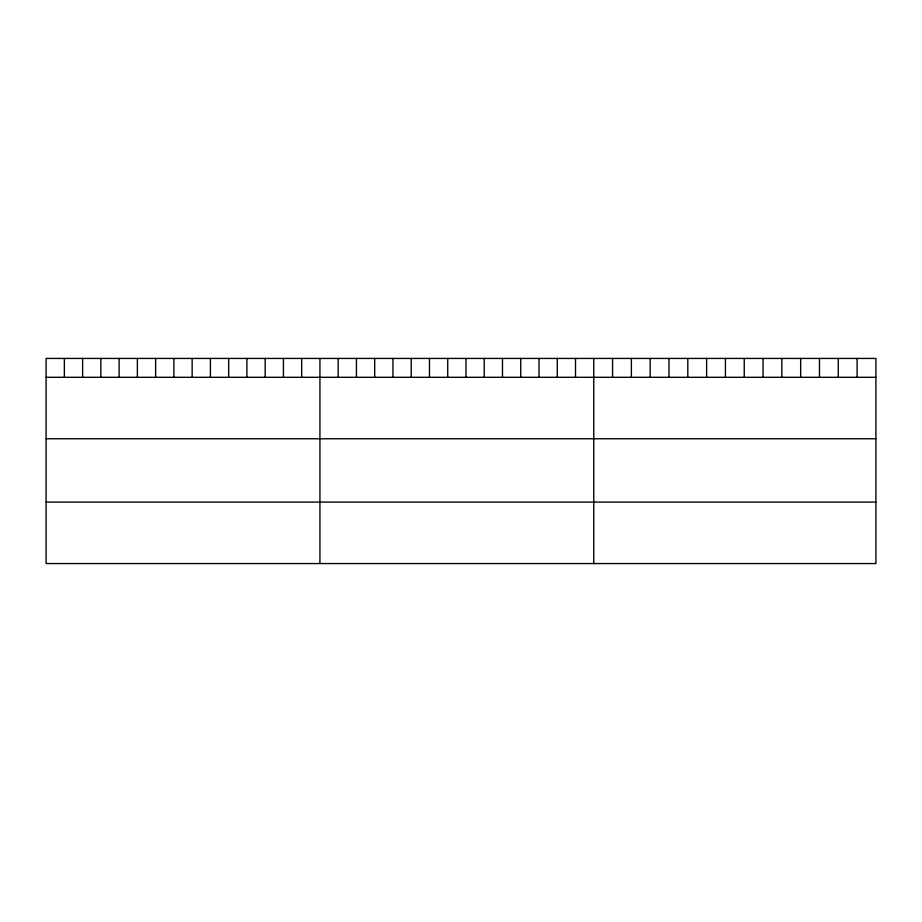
<?xml version="1.0" encoding="UTF-8"?>
<svg xmlns="http://www.w3.org/2000/svg" width="922" height="922" viewBox="0 0 922 922"><rect width="100%" height="100%" fill="white"/><g stroke="black" fill="none" stroke-linecap="round" stroke-linejoin="round"><path stroke-width="1.38" d="M875.9 377.294L875.9 563.561L46.1 563.561L46.1 358.439L875.9 358.439L875.9 377.294L46.1 377.294M46.1 438.757L875.9 438.757M46.1 502.087L875.9 502.087M857.091 358.439L857.091 377.294M838.282 358.439L838.282 377.294M819.474 358.439L819.474 377.294M800.665 358.439L800.665 377.294M781.856 358.439L781.856 377.294M763.047 358.439L763.047 377.294M744.238 358.439L744.238 377.294M725.43 358.439L725.43 377.294M706.621 358.439L706.621 377.294M687.812 358.439L687.812 377.294M669.003 358.439L669.003 377.294M650.194 358.439L650.194 377.294M631.386 358.439L631.386 377.294M612.577 358.439L612.577 377.294M593.768 358.439L593.768 563.561M575.512 358.439L575.512 377.294M557.257 358.439L557.257 377.294M539.001 358.439L539.001 377.294M520.746 358.439L520.746 377.294M502.49 358.439L502.49 377.294M484.234 358.439L484.234 377.294M465.979 358.439L465.979 377.294M447.723 358.439L447.723 377.294M429.468 358.439L429.468 377.294M411.212 358.439L411.212 377.294M392.956 358.439L392.956 377.294M374.701 358.439L374.701 377.294M356.445 358.439L356.445 377.294M338.19 358.439L338.19 377.294M319.934 358.439L319.934 563.561M301.678 358.439L301.678 377.294M283.423 358.439L283.423 377.294M265.167 358.439L265.167 377.294M246.912 358.439L246.912 377.294M228.656 358.439L228.656 377.294M210.4 358.439L210.4 377.294M192.145 358.439L192.145 377.294M173.889 358.439L173.889 377.294M155.634 358.439L155.634 377.294M137.378 358.439L137.378 377.294M119.122 358.439L119.122 377.294M100.867 358.439L100.867 377.294M82.611 358.439L82.611 377.294M64.356 358.439L64.356 377.294"/></g></svg>
